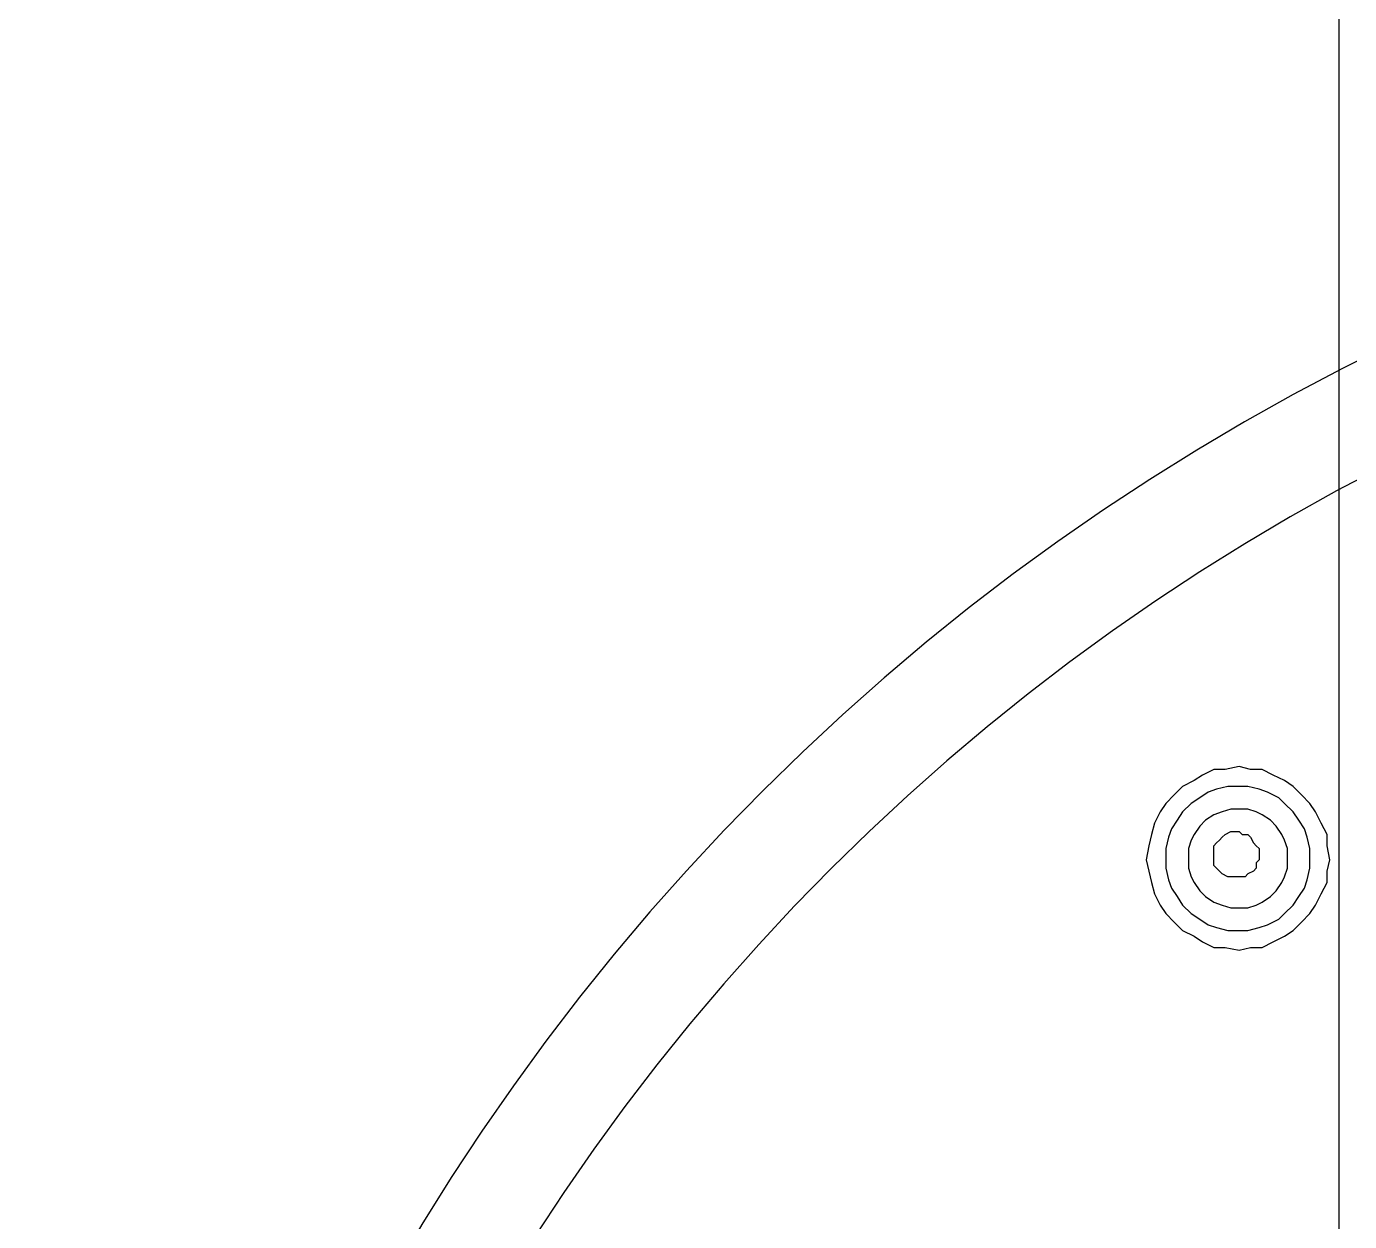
# Model space of a CAD drawing. Extents: x 468514 to 728049, y -74127 to 69080.
# Drawn here: x 614867.55 to 614892.59, y -36072.77 to -36050.15 of the extents above; entities that cross this region are included whole.
import ezdxf

# ---------------------------------------------------------------- set-up
doc = ezdxf.new("R2010")
doc.units = 0
doc.header["$LTSCALE"] = 500
doc.header["$MEASUREMENT"] = 0
doc.linetypes.add('HIDDEN2', pattern=[0.1875, 0.125, -0.0625])
for name, color, linetype in [('E 立面填充', 250, 'Continuous'), ('E 立面标注尺寸', 9, 'Continuous'), ('L-立面家具、洁具', 153, 'Continuous')]:
    doc.layers.add(name, color=color, linetype=linetype)
doc.styles.add('PDC DIM', font='PMingLiU-ExtB.ttf', dxfattribs={"width": 0.85})
doc.dimstyles.new('PDC-A2', dxfattribs={"dimscale": 0, "dimtxt": 2.5, "dimasz": 1, "dimexe": 1, "dimexo": 1, "dimgap": 0.7, "dimtad": 1, "dimdec": 0, "dimtxsty": 'PDC DIM', "dimblk": 'ARCHTICK', "dimcen": 1, "dimdle": 1, "dimclrd": 8, "dimclre": 8, "dimclrt": 9, "dimadec": 0, "dimazin": 0, "dimtfac": 1, "dimtdec": 0, "dimtix": 1, "dimtmove": 2, "dimatfit": 3, "dimldrblk": 'PDC A2 T R', "dimfxl": 10, "dimfxlon": 1, "dimarcsym": 0})

# ---------------------------------------------------------------- blocks, each defined once
blk = doc.blocks.new('A$C2F8A30B2')
at = {"linetype": 'HIDDEN2', "lineweight": -2, "ltscale": 20}
for p, q in [((106.533, 859.96), (106.746, 860.067)), ((106.746, 860.067), (106.961, 860.067)), ((106.961, 860.067), (107.176, 860.122)), ((107.176, 860.122), (107.441, 860.067)), ((107.441, 860.067), (107.656, 860.067)), ((107.656, 860.067), (107.871, 859.96)), ((106.158, 859.745), (106.318, 859.857)), ((106.318, 859.857), (106.533, 859.96)), ((107.871, 859.96), (108.033, 859.857)), ((108.033, 859.857), (108.248, 859.745)), ((105.841, 859.427), (105.998, 859.589)), ((105.998, 859.589), (106.158, 859.745)), ((106.428, 859.53), (106.643, 859.638)), ((106.643, 859.638), (106.803, 859.693)), ((106.803, 859.693), (107.016, 859.745)), ((107.016, 859.745), (107.176, 859.745)), ((107.176, 859.745), (107.393, 859.745)), ((107.393, 859.745), (107.605, 859.693)), ((107.605, 859.693), (107.765, 859.638)), ((107.765, 859.638), (107.923, 859.53)), ((108.248, 859.745), (108.406, 859.589)), ((108.406, 859.589), (108.568, 859.427)), ((105.731, 859.267), (105.841, 859.427)), ((106.158, 859.267), (106.318, 859.427)), ((106.318, 859.427), (106.428, 859.53)), ((106.858, 859.267), (107.016, 859.315)), ((107.016, 859.315), (107.176, 859.315)), ((107.176, 859.315), (107.336, 859.315)), ((107.336, 859.315), (107.498, 859.267)), ((107.923, 859.53), (108.086, 859.427)), ((108.086, 859.427), (108.248, 859.267)), ((108.568, 859.427), (108.673, 859.267)), ((105.626, 859.052), (105.731, 859.267)), ((105.944, 858.943), (106.051, 859.107)), ((106.051, 859.107), (106.158, 859.267)), ((106.481, 858.998), (106.588, 859.107)), ((106.588, 859.107), (106.746, 859.212)), ((106.746, 859.212), (106.858, 859.267)), ((107.498, 859.267), (107.656, 859.212)), ((107.656, 859.212), (107.818, 859.107)), ((107.818, 859.107), (107.923, 858.998)), ((108.248, 859.267), (108.353, 859.107)), ((108.353, 859.107), (108.46, 858.943)), ((108.673, 859.267), (108.783, 859.052)), ((105.516, 858.84), (105.626, 859.052)), ((105.516, 858.625), (105.516, 858.84)), ((105.893, 858.785), (105.944, 858.943)), ((106.318, 858.732), (106.373, 858.84)), ((106.373, 858.84), (106.481, 858.998)), ((107.016, 858.84), (106.961, 858.785)), ((107.121, 858.84), (107.016, 858.84)), ((107.176, 858.892), (107.121, 858.84)), ((107.283, 858.892), (107.176, 858.892)), ((107.336, 858.892), (107.283, 858.892)), ((107.441, 858.84), (107.336, 858.892)), ((107.498, 858.785), (107.441, 858.84)), ((107.923, 858.998), (108.033, 858.84)), ((108.033, 858.84), (108.086, 858.732)), ((108.46, 858.943), (108.515, 858.785)), ((108.783, 859.052), (108.835, 858.84)), ((108.835, 858.84), (108.888, 858.625)), ((105.463, 858.355), (105.516, 858.625)), ((105.841, 858.57), (105.893, 858.785)), ((105.841, 858.355), (105.841, 858.57)), ((106.266, 858.57), (106.318, 858.732)), ((106.266, 858.355), (106.266, 858.57)), ((106.858, 858.625), (106.803, 858.57)), ((106.803, 858.57), (106.803, 858.467)), ((106.906, 858.677), (106.858, 858.625)), ((106.961, 858.785), (106.906, 858.677)), ((107.551, 858.732), (107.498, 858.785)), ((107.605, 858.677), (107.551, 858.732)), ((107.656, 858.625), (107.605, 858.677)), ((107.656, 858.517), (107.656, 858.625)), ((108.086, 858.732), (108.138, 858.57)), ((108.138, 858.57), (108.138, 858.355)), ((108.515, 858.785), (108.568, 858.57)), ((108.568, 858.57), (108.568, 858.355)), ((108.888, 858.625), (108.941, 858.355)), ((105.516, 858.145), (105.463, 858.355)), ((105.463, 858.355), (105.463, 858.355)), ((105.841, 858.197), (105.841, 858.355)), ((105.841, 858.355), (105.841, 858.355)), ((106.266, 858.197), (106.266, 858.355)), ((106.266, 858.355), (106.266, 858.355)), ((106.803, 858.467), (106.803, 858.355)), ((106.803, 858.355), (106.858, 858.303)), ((107.656, 858.412), (107.656, 858.517)), ((107.656, 858.355), (107.656, 858.412)), ((107.656, 858.252), (107.656, 858.355)), ((108.138, 858.355), (108.138, 858.197)), ((108.568, 858.355), (108.568, 858.197)), ((108.941, 858.355), (108.888, 858.145)), ((105.516, 857.928), (105.516, 858.145)), ((105.893, 857.982), (105.841, 858.197)), ((106.318, 858.037), (106.266, 858.197)), ((106.858, 858.303), (106.858, 858.197)), ((106.858, 858.197), (106.906, 858.145)), ((106.906, 858.145), (107.016, 858.09)), ((107.016, 858.09), (107.068, 858.037)), ((107.393, 858.037), (107.498, 858.09)), ((107.498, 858.09), (107.551, 858.145)), ((107.551, 858.145), (107.605, 858.197)), ((107.605, 858.197), (107.656, 858.252)), ((108.138, 858.197), (108.086, 858.037)), ((108.568, 858.197), (108.515, 857.982)), ((108.888, 858.145), (108.835, 857.928)), ((105.626, 857.717), (105.516, 857.928)), ((105.944, 857.822), (105.893, 857.982)), ((106.051, 857.662), (105.944, 857.822)), ((106.373, 857.928), (106.318, 858.037)), ((106.481, 857.77), (106.373, 857.928)), ((107.068, 858.037), (107.121, 858.037)), ((107.121, 858.037), (107.231, 858.037)), ((107.231, 858.037), (107.336, 858.037)), ((107.336, 858.037), (107.393, 858.037)), ((108.033, 857.928), (107.923, 857.77)), ((108.086, 858.037), (108.033, 857.928)), ((108.46, 857.822), (108.353, 857.662)), ((108.515, 857.982), (108.46, 857.822)), ((108.835, 857.928), (108.783, 857.717)), ((105.731, 857.502), (105.626, 857.717)), ((106.158, 857.502), (106.051, 857.662)), ((106.588, 857.662), (106.481, 857.77)), ((106.746, 857.557), (106.588, 857.662)), ((106.858, 857.502), (106.746, 857.557)), ((107.656, 857.557), (107.498, 857.502)), ((107.818, 857.662), (107.656, 857.557)), ((107.923, 857.77), (107.818, 857.662)), ((108.353, 857.662), (108.248, 857.502)), ((108.783, 857.717), (108.673, 857.502)), ((105.841, 857.342), (105.731, 857.502)), ((105.998, 857.18), (105.841, 857.342)), ((106.318, 857.342), (106.158, 857.502)), ((106.428, 857.235), (106.318, 857.342)), ((107.016, 857.45), (106.858, 857.502)), ((107.176, 857.45), (107.016, 857.45)), ((107.336, 857.45), (107.176, 857.45)), ((107.498, 857.502), (107.336, 857.45)), ((108.086, 857.342), (107.923, 857.235)), ((108.248, 857.502), (108.086, 857.342)), ((108.568, 857.342), (108.406, 857.18)), ((108.673, 857.502), (108.568, 857.342)), ((106.158, 857.022), (105.998, 857.18)), ((106.643, 857.127), (106.428, 857.235)), ((106.803, 857.077), (106.643, 857.127)), ((107.016, 857.022), (106.803, 857.077)), ((107.605, 857.077), (107.393, 857.022)), ((107.765, 857.127), (107.605, 857.077)), ((107.923, 857.235), (107.765, 857.127)), ((108.406, 857.18), (108.248, 857.022)), ((106.318, 856.913), (106.158, 857.022)), ((106.533, 856.807), (106.318, 856.913)), ((106.746, 856.7), (106.533, 856.807)), ((107.176, 857.022), (107.016, 857.022)), ((107.393, 857.022), (107.176, 857.022)), ((107.871, 856.807), (107.656, 856.7)), ((108.033, 856.913), (107.871, 856.807)), ((108.248, 857.022), (108.033, 856.913)), ((106.961, 856.7), (106.746, 856.7)), ((107.176, 856.645), (106.961, 856.7)), ((107.441, 856.7), (107.176, 856.645)), ((107.656, 856.7), (107.441, 856.7))]:
    blk.add_line(p, q, dxfattribs=at)
for centre, radius in [((85.397, 828.869), 43.552), ((85.568, 828.871), 41.475)]:
    blk.add_circle(centre, radius, dxfattribs=at)
blk = doc.blocks.new('_ArchTick')
at = {"color": 0, "linetype": 'ByBlock', "const_width": 0.4}
blk.add_lwpolyline([(-0.5, -0.5), (0.5, 0.5)], dxfattribs=at)
blk = doc.blocks.new('PDC A2 T R')
at = {"color": 0, "linetype": 'ByBlock'}
blk.add_line((0, 0), (-2, 0), dxfattribs=at)
for points in [[(-2.14662, 0.88617), (-1.4913, 1.34503), (-0.6, 0), (0, 0)], [(-2.14662, -0.88617), (-1.4913, -1.34503), (-0.6, 0), (0, 0)]]:
    blk.add_solid(points, dxfattribs=at)

msp = doc.modelspace()

# ---------------------------------------------------------------- hatches: boundary and pattern name
at = {"layer": 'E 立面填充'}
h = msp.add_hatch(dxfattribs=at)
h.set_pattern_fill('_USER', color=256, scale=300, pattern_type=0)
h.set_pattern_definition([(0, (612545.65, -38039), (0, 300), [])])
edge = h.paths.add_edge_path(flags=16)
edge.add_arc((613045.653, -36539), 350, 0, 360)
h.paths.add_polyline_path([(612545.653, -35639), (615385.653, -35639), (615385.653, -38039), (612545.653, -38039)])
h = msp.add_hatch(dxfattribs=at)
h.set_pattern_fill('_USER', color=256, scale=600, angle=90, pattern_type=0)
h.set_pattern_definition([(90, (612545.65, -38039), (-600, 4e-14), [])])
h.paths.add_polyline_path([(612545.653, -35639), (615385.653, -35639), (615385.653, -38039), (612545.653, -38039)])
edge = h.paths.add_edge_path(flags=16)
edge.add_arc((613045.653, -36539), 350, 0, 360)

# ---------------------------------------------------------------- block references
at = {"layer": 'L-立面家具、洁具', "xscale": -1}
msp.add_blockref('A$C2F8A30B2', (614997.677, -36924.279), dxfattribs=at)

# ---------------------------------------------------------------- leaders
at = {"layer": 'E 立面标注尺寸', "annotation_type": 0, "has_hookline": 1, "hookline_direction": 0, "text_width": 536.711}
msp.add_leader([(614892.391, -36371.926), (614892.391, -34189), (615066.617, -34189)], dimstyle='PDC-A2', override={"dimscale": 30.000004, "dimtad": 0}, dxfattribs=at)

doc.saveas('drawing.dxf')
